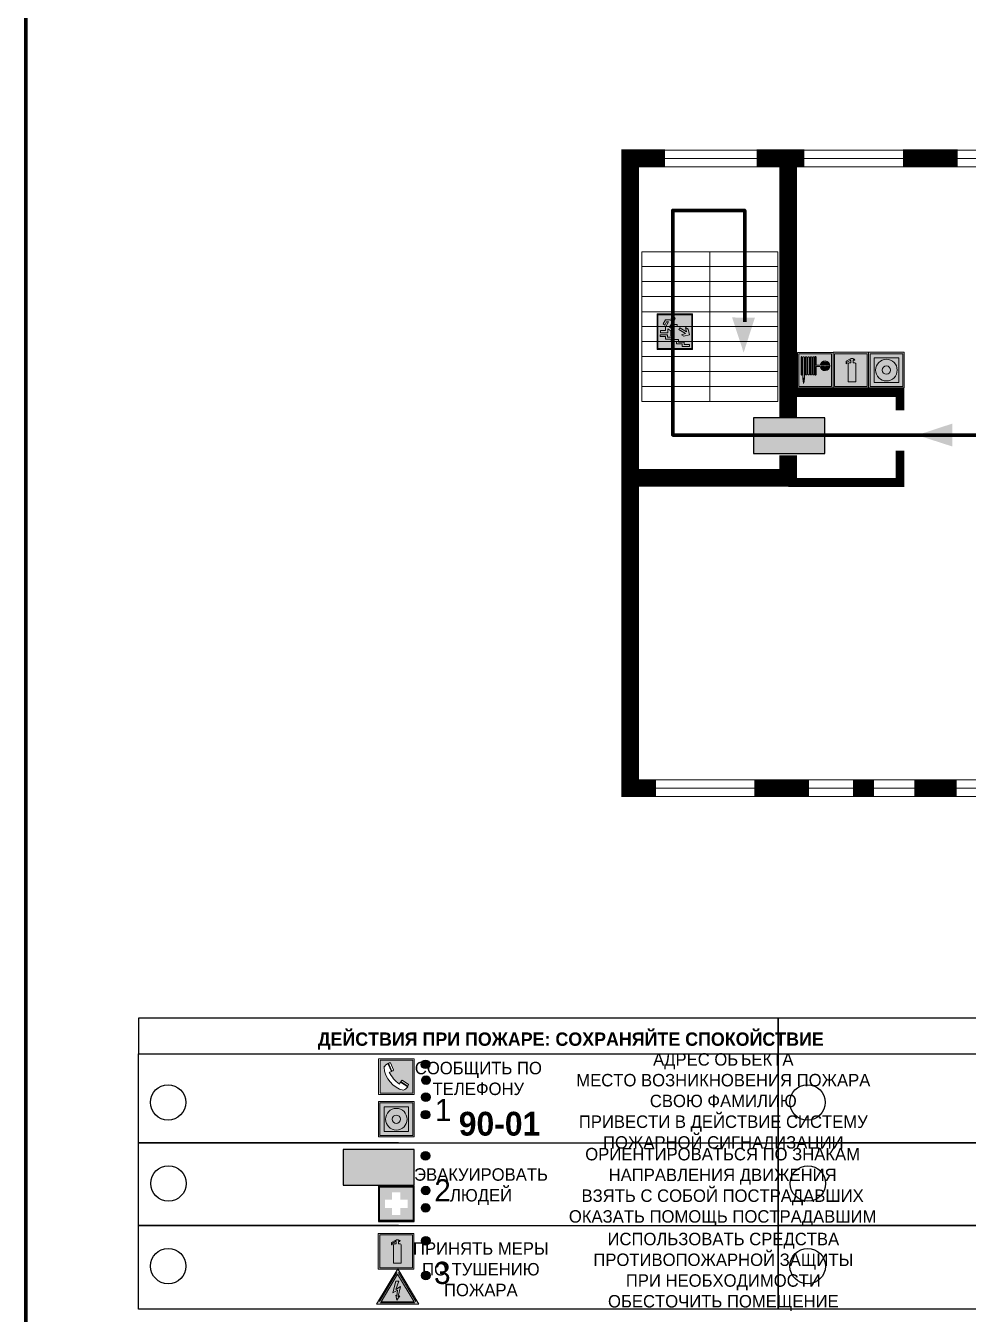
# Model space of a CAD drawing. Header units: millimetres. Extents: x 13114 to 67229, y 22859 to 38520.
# Drawn here: x 18857.9 to 19069.8, y 25092.8 to 25382.5 of the extents above; entities that cross this region are included whole.
import ezdxf

# ---------------------------------------------------------------- set-up
doc = ezdxf.new("R2010")
doc.units = ezdxf.units.MM
doc.layers.add('План_Штампы', color=7, linetype='Continuous')
doc.styles.add('обычный', font='arial.ttf')

# ---------------------------------------------------------------- blocks, each defined once
blk = doc.blocks.new('A$C3E6D3DDE')
at = {"lineweight": 5}
h = blk.add_hatch(color=40, dxfattribs=at)
h.paths.add_polyline_path([(24.1, 1.45), (16.46, -11.35), (31.74, -11.35)])
h.paths.add_polyline_path([(24.09, -0.46), (30.03, -10.41), (18.14, -10.41)], flags=16)
h.paths.add_polyline_path([(24.54, -3.08), (23.41, -6.02), (25.13, -5.01), (24.33, -8.5), (24.82, -8.27), (23.79, -9.86), (23.4, -8.04), (23.8, -8.43), (24.04, -6.29), (22.39, -7.25), (23.44, -3.08)], flags=0)
h = blk.add_hatch(color=256, dxfattribs=at)
h.paths.add_polyline_path([(24.37, 0.03, 0.567511), (23.82, 0.03), (17.59, -10.4, 0.582454), (17.86, -10.88), (30.32, -10.88, 0.582149), (30.6, -10.4)])
h.paths.add_polyline_path([(24.09, -0.46), (18.14, -10.41), (30.03, -10.41)], flags=16)
h.paths.add_polyline_path([(24.54, -3.08), (23.41, -6.02), (25.13, -5.01), (24.33, -8.5), (24.82, -8.27), (23.79, -9.86), (23.4, -8.04), (23.8, -8.43), (24.04, -6.29), (22.39, -7.25), (23.44, -3.08)], flags=0)
h = blk.add_hatch(color=40, dxfattribs=at)
h.paths.add_polyline_path([(24.09, -0.46), (18.14, -10.41), (30.03, -10.41)])
h.paths.add_polyline_path([(24.82, -8.27), (23.79, -9.86), (23.4, -8.04), (23.8, -8.43), (24.04, -6.29), (22.39, -7.25), (23.44, -3.08), (24.54, -3.08), (23.41, -6.02), (25.13, -5.01), (24.33, -8.5)], flags=16)
at = {"color": 40, "lineweight": 5}
for p, q in [((16.46, -11.35), (24.1, 1.45)), ((24.1, 1.45), (31.74, -11.35))]:
    blk.add_line(p, q, dxfattribs=at)
at = {"lineweight": 5}
for p, q in [((17.59, -10.4), (23.82, 0.03)), ((24.37, 0.03), (30.6, -10.4)), ((18.14, -10.41), (24.09, -0.46)), ((23.44, -3.08), (22.39, -7.25)), ((23.41, -6.02), (24.54, -3.08)), ((24.54, -3.08), (23.44, -3.08)), ((24.09, -0.46), (30.03, -10.41)), ((22.39, -7.25), (24.04, -6.29)), ((23.8, -8.43), (23.4, -8.04)), ((23.4, -8.04), (23.79, -9.86)), ((25.13, -5.01), (23.41, -6.02)), ((23.79, -9.86), (24.82, -8.27)), ((24.04, -6.29), (23.8, -8.43)), ((24.33, -8.5), (25.13, -5.01)), ((24.82, -8.27), (24.33, -8.5)), ((17.86, -10.88), (30.32, -10.88)), ((18.14, -10.41), (30.03, -10.41))]:
    blk.add_line(p, q, dxfattribs=at)
at = {"color": 50, "lineweight": 5}
blk.add_line((31.74, -11.35), (16.46, -11.35), dxfattribs=at)
blk = doc.blocks.new('A$C456E1F9C')
at = {"lineweight": 5}
h = blk.add_hatch(color=242, dxfattribs=at)
h.paths.add_polyline_path([(0.51, -1.47), (0.51, -13.26), (12.29, -13.26), (12.29, -1.47)])
h.paths.add_polyline_path([(5.42, -4.95, -0.254479), (4.78, -5.4), (3.52, -2.53, -0.209735), (4.23, -2.4)], flags=16)
h.paths.add_polyline_path([(8.53, -8.6), (10.87, -10.17), (10.54, -10.76), (8.03, -9.13, -0.192251)], flags=16)
h.paths.add_polyline_path([(4.61, -5.49, 0.005518), (3.87, -5.72, 0.128647), (7.49, -10.01, 0.00809), (7.83, -9.33), (10.47, -10.97, -0.16736), (8.99, -12.25, -0.327862), (1.95, -3.95, -0.166952), (3.36, -2.62)], flags=16)
at = {"color": 242, "lineweight": 5}
for p, q in [((0, -13.77), (0, -0.97)), ((12.8, -0.97), (0, -0.97)), ((4.61, -5.49), (3.36, -2.62)), ((3.52, -2.53), (4.78, -5.4)), ((4.23, -2.4), (5.42, -4.95)), ((12.8, -13.77), (12.8, -0.97)), ((8.03, -9.13), (10.54, -10.76)), ((10.81, -10.12), (8.53, -8.6)), ((0, -13.77), (12.8, -13.77)), ((7.83, -9.33), (10.47, -10.97)), ((10.54, -10.76), (10.8, -10.3)), ((10.8, -10.3), (10.81, -10.12))]:
    blk.add_line(p, q, dxfattribs=at)
blk.add_lwpolyline([(0.51, -1.47), (12.29, -1.47), (12.29, -13.26), (0.51, -13.26)], close=True, dxfattribs=at)
for centre, radius, start, end in [((4.59, -5.34), 2.99, 114.2845, 152.1974), ((11.12, -3.31), 9.19, 183.9915, 256.6009), ((4.02, -3.27), 0.891, 76.3284, 123.7092), ((14.98, -39.1), 35.17, 107.1487, 108.4135), ((13.86, -0.94), 11.08, 205.5536, 234.8762), ((4.68, -4.59), 0.824, 276.9621, 334.0723), ((8.94, -9.5), 0.989, 114.4092, 157.9388), ((-13.31, 0.8), 23.44, 332.5487, 334.4027), ((7.87, -9.46), 3, 291.9291, 329.9329)]:
    blk.add_arc(centre, radius, start, end, dxfattribs=at)
blk = doc.blocks.new('A$C54414219')
at = {"true_color": 0xffffff}
h = blk.add_hatch(color=7, dxfattribs=at)
h.paths.add_polyline_path([(2.39, -9.45), (2.39, -18.3), (11.23, -18.3), (11.23, -9.45)], flags=0)
h.paths.add_polyline_path([(10.71, -13.87, -1), (2.92, -13.87, -1)], flags=0)
h.paths.add_polyline_path([(8.3, -13.87, -1), (5.33, -13.87, -1)], flags=0)
h.paths.add_polyline_path([(0.41, -7.47), (0.41, -20.27), (13.21, -20.27), (13.21, -7.47)])
h.paths.add_polyline_path([(0.92, -19.77), (12.71, -19.77), (12.71, -7.98), (0.92, -7.98)], flags=16)
h.paths.add_polyline_path([(11.23, -9.45), (11.23, -18.3), (2.39, -18.3), (2.39, -9.45)], flags=0)
at = {"lineweight": 5}
h = blk.add_hatch(color=242, dxfattribs=at)
h.paths.add_polyline_path([(12.71, -7.98), (0.92, -7.98), (0.92, -19.77), (12.71, -19.77)])
h.paths.add_polyline_path([(11.23, -18.3), (2.39, -18.3), (2.39, -9.45), (11.23, -9.45)], flags=16)
h.paths.add_polyline_path([(10.71, -13.87, -1), (2.92, -13.87, -1)], flags=0)
h.paths.add_polyline_path([(8.3, -13.87, -1), (5.33, -13.87, -1)], flags=0)
at = {"true_color": 0xffffff}
h = blk.add_hatch(color=7, dxfattribs=at)
h.paths.add_polyline_path([(2.39, -9.45), (2.39, -18.3), (11.23, -18.3), (11.23, -9.45)])
h.paths.add_polyline_path([(10.71, -13.87, -1), (2.92, -13.87, -1)], flags=16)
h.paths.add_polyline_path([(8.3, -13.87, -1), (5.33, -13.87, -1)], flags=0)
at = {"lineweight": 5}
h = blk.add_hatch(color=242, dxfattribs=at)
h.paths.add_polyline_path([(2.92, -13.87, 1), (10.71, -13.87, 1)])
h.paths.add_polyline_path([(8.3, -13.87, -1), (5.33, -13.87, -1)], flags=16)
at = {"color": 242, "lineweight": 5}
for p, q in [((0.41, -20.27), (0.41, -7.47)), ((0.41, -7.47), (13.21, -7.47)), ((0.41, -7.47), (13.21, -7.47)), ((13.21, -20.27), (13.21, -7.47)), ((0.41, -20.27), (13.21, -20.27))]:
    blk.add_line(p, q, dxfattribs=at)
for points in [[(0.92, -7.98), (12.71, -7.98), (12.71, -19.77), (0.92, -19.77)], [(2.39, -9.45), (11.23, -9.45), (11.23, -18.3), (2.39, -18.3)]]:
    blk.add_lwpolyline(points, close=True, dxfattribs=at)
for radius in [3.89, 1.49]:
    blk.add_circle((6.81, -13.87), radius, dxfattribs=at)
blk = doc.blocks.new('A$C32E8229D')
at = {"true_color": 0xffffff}
blk.add_hatch(color=7, dxfattribs=at).paths.add_polyline_path([(0, 0), (0, -8), (16, -8), (16, 0)])
h = blk.add_hatch(color=126)
h.paths.add_polyline_path([(0.2, -0.2), (15.8, -0.2), (15.8, -7.8), (0.2, -7.8)])
h.paths.add_polyline_path([(13.49, -2.05), (12.08, -2.05), (11.37, -2.63, 0.162397), (11.29, -2.84), (11.29, -3.63), (10.35, -3.63), (10.35, -4.05), (11.68, -4.05), (11.68, -3.48), (12.26, -4.28), (11.29, -5.1), (11.29, -6.78), (11.85, -6.78), (11.85, -5.44), (12.8, -4.64), (12.8, -5.94), (14.46, -5.94), (14.46, -5.39), (13.45, -5.39), (13.45, -3.97), (12.46, -2.59), (13.15, -2.59), (13.69, -3.34), (14.18, -3)], flags=16)
h.paths.add_polyline_path([(10.74, -1.82, 1), (11.8, -1.82, 1)], flags=16)
h.paths.add_polyline_path([(9.39, -3.59), (5.99, -3.59), (6.56, -3.03), (5.91, -3.03), (5.1, -3.83), (5.91, -4.64), (6.56, -4.64), (5.99, -4.09), (9.39, -4.09)], flags=16)
h.paths.add_polyline_path([(4.29, -1.08), (1.72, -1.08), (1.72, -6.6), (4.29, -6.6)], flags=16)
at = {"color": 126}
blk.add_lwpolyline([(16, -8), (0, -8), (0, 0), (16, 0)], close=True, dxfattribs=at)
blk = doc.blocks.new('A$C18900ED3')
h = blk.add_hatch(color=126)
h.paths.add_polyline_path([(-0.18, -0.18), (-7.02, -0.18), (-7.02, -7.02), (-0.18, -7.02)])
h.paths.add_polyline_path([(-5.89, -4.46), (-5.89, -2.77), (-4.46, -2.77), (-4.46, -1.31), (-2.77, -1.31), (-2.77, -2.77), (-1.33, -2.77), (-1.33, -4.46), (-2.77, -4.46), (-2.77, -5.89), (-4.46, -5.89), (-4.46, -4.46)], flags=16)
at = {"color": 126}
for p, q in [((-7.2, 0), (-7.2, -7.2)), ((0, 0), (-7.2, 0)), ((0, -7.2), (0, 0)), ((-7.02, -7.02), (-7.02, -0.18)), ((-7.02, -0.18), (-0.18, -0.18)), ((-0.18, -0.18), (-0.18, -7.02)), ((-7.2, -7.2), (0, -7.2)), ((-0.18, -7.02), (-7.02, -7.02))]:
    blk.add_line(p, q, dxfattribs=at)
blk = doc.blocks.new('A$C3AD82952')
at = {"true_color": 0xf5f5ff}
h = blk.add_hatch(color=7, dxfattribs=at)
h.dxf.hatch_style = 1
h.paths.add_polyline_path([(8.21, 8.73, 0.414214), (7.89, 9.05), (7.22, 9.05), (7.22, 9.92), (7.59, 9.92, 1), (7.57, 10.36), (7.22, 10.36), (7.22, 10.6), (6.43, 10.6), (6.43, 10.36), (6.01, 10.36), (4.74, 9.59), (4.74, 8.69), (4.98, 8.73), (4.98, 9.26), (6.12, 9.91), (6.43, 9.91), (6.43, 9.05), (5.76, 9.05, 0.414214), (5.44, 8.73), (5.44, 2.2), (8.21, 2.2)], flags=0)
h.paths.add_polyline_path([(12.8, 12.8), (0, 12.8), (0, 0), (12.8, 0)])
h.paths.add_polyline_path([(0.51, 12.29), (12.29, 12.29), (12.29, 0.51), (0.51, 0.51)], flags=16)
h.paths.add_polyline_path([(4.74, 9.59), (6.01, 10.36), (6.43, 10.36), (6.43, 10.6), (7.22, 10.6), (7.22, 10.36), (7.59, 10.36, -0.94586), (7.59, 9.92), (7.22, 9.92), (7.22, 9.05), (7.89, 9.05, -0.414214), (8.21, 8.73), (8.21, 2.2), (5.44, 2.2), (5.44, 8.73, -0.414214), (5.76, 9.05), (6.43, 9.05), (6.43, 9.91), (6.12, 9.91), (4.98, 9.26), (4.98, 8.73), (4.74, 8.69)], flags=0)
h = blk.add_hatch(color=242)
h.dxf.hatch_style = 1
h.paths.add_polyline_path([(12.29, 12.29), (0.51, 12.29), (0.51, 0.51), (12.29, 0.51)])
h.paths.add_polyline_path([(4.74, 8.69), (4.74, 9.59), (6.01, 10.36), (6.43, 10.36), (6.43, 10.6), (7.22, 10.6), (7.22, 10.36), (7.59, 10.36, -0.94586), (7.59, 9.92), (7.22, 9.92), (7.22, 9.05), (7.89, 9.05, -0.414214), (8.21, 8.73), (8.21, 2.2), (5.44, 2.2), (5.44, 8.73, -0.414214), (5.76, 9.05), (6.43, 9.05), (6.43, 9.91), (6.12, 9.91), (4.98, 9.26), (4.98, 8.73)], flags=16)
h = blk.add_hatch(color=7, dxfattribs=at)
h.dxf.hatch_style = 1
h.paths.add_polyline_path([(8.21, 8.73, 0.414214), (7.89, 9.05), (7.22, 9.05), (7.22, 9.92), (7.59, 9.92, 1), (7.57, 10.36), (7.22, 10.36), (7.22, 10.6), (6.43, 10.6), (6.43, 10.36), (6.01, 10.36), (4.74, 9.59), (4.74, 8.69), (4.98, 8.73), (4.98, 9.26), (6.12, 9.91), (6.43, 9.91), (6.43, 9.05), (5.76, 9.05, 0.414214), (5.44, 8.73), (5.44, 2.2), (8.21, 2.2)])
at = {"color": 242, "lineweight": 5}
for p, q in [((0, 0), (0, 12.8)), ((0, 12.8), (12.8, 12.8)), ((6.01, 10.36), (4.74, 9.59)), ((4.74, 9.59), (4.74, 8.69)), ((4.98, 9.26), (6.12, 9.91)), ((6.01, 10.36), (6.43, 10.36)), ((6.12, 9.91), (6.43, 9.91)), ((7.22, 10.6), (6.43, 10.6)), ((6.43, 10.6), (6.43, 10.36)), ((6.43, 9.91), (6.43, 9.05)), ((7.22, 10.36), (7.22, 10.6)), ((7.59, 10.36), (7.22, 10.36)), ((7.22, 9.05), (7.22, 9.92)), ((7.59, 9.92), (7.22, 9.92)), ((12.8, 0), (12.8, 12.8)), ((4.74, 8.69), (4.98, 8.73)), ((4.98, 8.73), (4.98, 9.26)), ((5.44, 2.2), (5.44, 8.73)), ((5.76, 9.05), (6.43, 9.05)), ((7.89, 9.05), (7.22, 9.05)), ((8.21, 2.2), (8.21, 8.73)), ((0, 0), (12.8, 0)), ((5.44, 2.2), (8.21, 2.2))]:
    blk.add_line(p, q, dxfattribs=at)
blk.add_lwpolyline([(0.51, 12.29), (12.29, 12.29), (12.29, 0.51), (0.51, 0.51)], close=True, dxfattribs=at)
for centre, radius, start, end in [((7.58, 10.14), 0.223, 273.1875, 86.8125), ((5.76, 8.73), 0.32, 90, 180), ((7.89, 8.73), 0.32, 0, 90)]:
    blk.add_arc(centre, radius, start, end, dxfattribs=at)
blk = doc.blocks.new('вниз')
at = {"lineweight": 0, "true_color": 0xffffff}
h = blk.add_hatch(color=7, dxfattribs=at)
h.dxf.hatch_style = 1
h.paths.add_polyline_path([(40994.51, -4472.22), (40986.51, -4472.22), (40986.51, -4480.22), (40994.51, -4480.22)])
h.paths.add_polyline_path([(40994.31, -4472.42), (40994.31, -4480.01), (40986.71, -4480.01), (40986.71, -4472.42)], flags=16)
h.paths.add_polyline_path([(40988.43, -4473.53), (40989.43, -4473.53), (40990.19, -4473.96), (40990.19, -4474.6), (40991, -4474.6), (40991, -4475.06), (40989.73, -4475.06), (40989.73, -4474.46), (40989.3, -4475.18), (40990.17, -4475.7), (40990.17, -4477.11), (40989.63, -4477.11), (40989.63, -4476.01), (40988.94, -4475.59), (40988.94, -4476.46), (40988.94, -4476.46), (40987.47, -4476.46), (40987.26, -4476.46), (40987.26, -4475.92), (40988.4, -4475.92), (40988.4, -4475.2), (40989.1, -4473.99), (40988.66, -4473.99), (40988.24, -4474.7), (40987.86, -4474.47), (40988.41, -4473.56)], flags=0)
h.paths.add_polyline_path([(40990.55, -4473.29, -1), (40989.69, -4473.29, -1)], flags=0)
h.paths.add_polyline_path([(40988.85, -4476.89), (40988.85, -4477.43), (40990.1, -4477.43), (40990.1, -4477.99), (40991.34, -4477.99), (40991.34, -4478.54), (40992.59, -4478.54), (40992.59, -4479.09), (40993.83, -4479.09), (40993.83, -4479.52), (40992.17, -4479.52), (40992.17, -4478.97), (40990.91, -4478.97), (40990.91, -4478.41), (40989.68, -4478.41), (40989.68, -4477.86), (40988.43, -4477.86), (40988.43, -4477.31), (40987.6, -4477.31), (40987.18, -4477.31), (40987.18, -4476.89)], flags=0)
h.paths.add_polyline_path([(40991.61, -4475.33), (40993.12, -4476.2), (40992.9, -4475.27), (40993.48, -4475.6), (40993.83, -4476.88), (40992.56, -4477.22), (40991.97, -4476.88), (40992.9, -4476.61), (40991.38, -4475.74), (40991.58, -4475.39)], flags=0)
h.paths.add_polyline_path([(40990.19, -4473.96), (40989.43, -4473.53), (40988.43, -4473.53), (40988.41, -4473.56), (40987.86, -4474.47), (40988.24, -4474.7), (40988.66, -4473.99), (40989.1, -4473.99), (40988.4, -4475.2), (40988.4, -4475.92), (40987.26, -4475.92), (40987.26, -4476.46), (40987.47, -4476.46), (40988.94, -4476.46), (40988.94, -4476.27), (40988.94, -4475.59), (40989.63, -4476.01), (40989.63, -4477.11), (40990.17, -4477.11), (40990.17, -4475.7), (40989.3, -4475.18), (40989.73, -4474.46), (40989.73, -4475.06), (40991, -4475.06), (40991, -4474.6), (40990.19, -4474.6)], flags=0)
h.paths.add_polyline_path([(40990.55, -4473.29, 1), (40989.69, -4473.29, 1)], flags=0)
h.paths.add_polyline_path([(40991.61, -4475.33), (40991.58, -4475.39), (40991.38, -4475.74), (40992.9, -4476.61), (40991.97, -4476.88), (40992.56, -4477.22), (40993.83, -4476.88), (40993.48, -4475.6), (40992.9, -4475.27), (40993.12, -4476.2)], flags=0)
h.paths.add_polyline_path([(40990.1, -4477.43), (40988.85, -4477.43), (40988.85, -4476.89), (40987.18, -4476.89), (40987.18, -4477.31), (40987.6, -4477.31), (40988.43, -4477.31), (40988.43, -4477.86), (40989.68, -4477.86), (40989.68, -4478.41), (40990.91, -4478.41), (40990.91, -4478.97), (40992.17, -4478.97), (40992.17, -4479.52), (40993.83, -4479.52), (40993.83, -4479.09), (40992.59, -4479.09), (40992.59, -4478.54), (40991.34, -4478.54), (40991.34, -4477.99), (40990.1, -4477.99)], flags=0)
at = {"lineweight": 0}
h = blk.add_hatch(color=126, dxfattribs=at)
h.dxf.hatch_style = 1
h.paths.add_polyline_path([(40994.31, -4472.42), (40986.71, -4472.42), (40986.71, -4480.01), (40994.31, -4480.01)])
h.paths.add_polyline_path([(40988.43, -4473.53), (40989.43, -4473.53), (40990.19, -4473.96), (40990.19, -4474.6), (40991, -4474.6), (40991, -4475.06), (40989.73, -4475.06), (40989.73, -4474.46), (40989.3, -4475.18), (40990.17, -4475.7), (40990.17, -4477.11), (40989.63, -4477.11), (40989.63, -4476.01), (40988.94, -4475.59), (40988.94, -4476.46), (40988.94, -4476.46), (40987.47, -4476.46), (40987.26, -4476.46), (40987.26, -4475.92), (40988.4, -4475.92), (40988.4, -4475.2), (40989.1, -4473.99), (40988.66, -4473.99), (40988.24, -4474.7), (40987.86, -4474.47), (40988.41, -4473.56)], flags=16)
h.paths.add_polyline_path([(40990.55, -4473.29, -1), (40989.69, -4473.29, -1)], flags=16)
h.paths.add_polyline_path([(40988.85, -4476.89), (40988.85, -4477.43), (40990.1, -4477.43), (40990.1, -4477.99), (40991.34, -4477.99), (40991.34, -4478.54), (40992.59, -4478.54), (40992.59, -4479.09), (40993.83, -4479.09), (40993.83, -4479.52), (40992.17, -4479.52), (40992.17, -4478.97), (40990.91, -4478.97), (40990.91, -4478.41), (40989.68, -4478.41), (40989.68, -4477.86), (40988.43, -4477.86), (40988.43, -4477.31), (40987.6, -4477.31), (40987.18, -4477.31), (40987.18, -4476.89)], flags=16)
h.paths.add_polyline_path([(40991.61, -4475.33), (40993.12, -4476.2), (40992.9, -4475.27), (40993.48, -4475.6), (40993.83, -4476.88), (40992.56, -4477.22), (40991.97, -4476.88), (40992.9, -4476.61), (40991.38, -4475.74), (40991.58, -4475.39)], flags=16)
at = {"lineweight": 0, "true_color": 0xffffff}
h = blk.add_hatch(color=7, dxfattribs=at)
h.dxf.hatch_style = 1
h.paths.add_polyline_path([(40989.73, -4474.46), (40989.73, -4475.06), (40991, -4475.06), (40991, -4474.6), (40990.19, -4474.6), (40990.19, -4473.96), (40989.43, -4473.53), (40988.43, -4473.53), (40988.41, -4473.56), (40987.86, -4474.47), (40988.24, -4474.7), (40988.66, -4473.99), (40989.1, -4473.99), (40988.4, -4475.2), (40988.4, -4475.92), (40987.26, -4475.92), (40987.26, -4476.46), (40987.47, -4476.46), (40988.94, -4476.46), (40988.94, -4475.59), (40989.63, -4476.01), (40989.63, -4477.11), (40990.17, -4477.11), (40990.17, -4475.7), (40989.3, -4475.18)])
h.paths.add_polyline_path([(40989.69, -4473.29, 1), (40990.55, -4473.29, 1)])
h.paths.add_polyline_path([(40991.61, -4475.33), (40991.58, -4475.39), (40991.38, -4475.74), (40992.9, -4476.61), (40991.97, -4476.88), (40992.56, -4477.22), (40993.83, -4476.88), (40993.48, -4475.6), (40992.9, -4475.27), (40993.12, -4476.2)])
h.paths.add_polyline_path([(40990.1, -4477.43), (40988.85, -4477.43), (40988.85, -4476.89), (40987.18, -4476.89), (40987.18, -4477.31), (40987.6, -4477.31), (40988.43, -4477.31), (40988.43, -4477.86), (40989.68, -4477.86), (40989.68, -4478.41), (40990.91, -4478.41), (40990.91, -4478.97), (40992.17, -4478.97), (40992.17, -4479.52), (40993.83, -4479.52), (40993.83, -4479.09), (40992.59, -4479.09), (40992.59, -4478.54), (40991.34, -4478.54), (40991.34, -4477.99), (40990.1, -4477.99)])
at = {"color": 126, "lineweight": 0}
for points in [[(40986.51, -4472.22), (40994.51, -4472.22), (40994.51, -4480.22), (40986.51, -4480.22)], [(40986.71, -4472.42), (40994.31, -4472.42), (40994.31, -4480.01), (40986.71, -4480.01)]]:
    blk.add_lwpolyline(points, close=True, dxfattribs=at)
for points in [[(40987.47, -4476.46), (40987.26, -4476.46), (40987.26, -4475.92), (40988.4, -4475.92), (40988.4, -4475.2), (40989.1, -4473.99), (40988.66, -4473.99), (40988.24, -4474.7), (40987.86, -4474.47), (40988.41, -4473.56), (40988.43, -4473.53), (40989.43, -4473.53), (40990.19, -4473.96), (40990.19, -4474.6), (40991, -4474.6), (40991, -4475.06), (40989.73, -4475.06), (40989.73, -4474.46), (40989.3, -4475.18), (40990.17, -4475.7), (40990.17, -4477.11), (40989.63, -4477.11), (40989.63, -4476.01), (40988.94, -4475.59), (40988.94, -4476.46)], [(40991.58, -4475.39), (40991.38, -4475.74), (40992.9, -4476.61), (40991.97, -4476.88), (40992.56, -4477.22), (40993.83, -4476.88), (40993.48, -4475.6), (40992.9, -4475.27), (40993.12, -4476.2), (40991.61, -4475.33), (40991.58, -4475.39)], [(40987.6, -4477.31), (40987.18, -4477.31), (40987.18, -4476.89), (40988.85, -4476.89), (40988.85, -4477.43), (40990.1, -4477.43), (40990.1, -4477.99), (40991.34, -4477.99), (40991.34, -4478.54), (40992.59, -4478.54), (40992.59, -4479.09), (40993.83, -4479.09), (40993.83, -4479.52), (40992.17, -4479.52), (40992.17, -4478.97), (40990.91, -4478.97), (40990.91, -4478.41), (40989.68, -4478.41), (40989.68, -4477.86), (40988.43, -4477.86), (40988.43, -4477.31), (40987.6, -4477.31)], [(40987.47, -4476.46), (40988.94, -4476.46), (40988.94, -4476.27)]]:
    blk.add_lwpolyline(points, dxfattribs=at)
blk.add_circle((40990.12, -4473.29), 0.432, dxfattribs=at)
blk = doc.blocks.new('A$C37112FD5')
at = {"true_color": 0xf5f5ff}
h = blk.add_hatch(color=7, dxfattribs=at)
h.dxf.hatch_style = 1
h.paths.add_polyline_path([(12.8, -7.4), (0, -7.4), (0, -20.2), (12.8, -20.2)])
h.paths.add_polyline_path([(12.29, -7.91), (12.29, -19.69), (0.51, -19.69), (0.51, -7.91)], flags=16)
h.paths.add_polyline_path([(4.98, -9.04, -0.42597), (5.17, -9.22), (5.17, -12.25), (5.17, -15.29, -0.432244), (4.98, -15.47), (4.83, -15.47, -0.42597), (4.64, -15.29), (4.64, -12.25), (4.64, -9.22, -0.432244), (4.83, -9.04)], flags=0)
h.paths.add_polyline_path([(4.28, -9.22), (4.28, -12.25), (4.28, -15.29, -0.432244), (4.09, -15.47), (3.94, -15.47, -0.42597), (3.75, -15.29), (3.75, -12.25), (3.75, -9.22, -0.432244), (3.94, -9.04), (4.09, -9.04, -0.42597)], flags=0)
h.paths.add_polyline_path([(5.72, -9.04), (5.87, -9.04, -0.42597), (6.06, -9.22), (6.06, -12.25), (6.06, -15.29, -0.432244), (5.87, -15.47), (5.72, -15.47, -0.42597), (5.53, -15.29), (5.53, -12.25), (5.53, -9.22, -0.432244)], flags=0)
h.paths.add_polyline_path([(6.42, -8.9), (6.5, -8.9, -0.42597), (6.69, -9.08), (6.69, -12.03), (8.21, -12.03, -15.824349), (8.21, -12.47), (6.69, -12.47), (6.69, -15.42, -0.432244), (6.5, -15.6), (6.42, -15.6)], flags=0)
h.paths.add_polyline_path([(3.39, -9.22), (3.39, -12.25), (3.39, -15.29, -0.432244), (3.2, -15.47), (3.05, -15.47, -0.42597), (2.85, -15.29), (2.85, -12.25), (2.85, -9.22, -0.432244), (3.05, -9.04), (3.2, -9.04, -0.42597)], flags=0)
h.paths.add_polyline_path([(2.5, -9.22), (2.5, -16.71), (1.96, -16.71), (1.96, -9.22, -0.432244), (2.15, -9.04), (2.31, -9.04, -0.42597)], flags=0)
h.paths.add_polyline_path([(1.61, -8.9), (1.61, -15.6), (1.57, -15.6, -0.42597), (1.37, -15.42), (1.37, -12.03), (1.37, -9.09, -0.432244), (1.57, -8.9)], flags=0)
h.paths.add_polyline_path([(9.76, -10.81), (9.76, -12.03), (8.49, -12.03, -0.336371)], flags=0)
h.paths.add_polyline_path([(8.49, -12.47), (9.76, -12.47), (9.76, -13.7, -0.336371)], flags=0)
h.paths.add_polyline_path([(10.11, -10.81, -0.336371), (11.38, -12.03), (10.11, -12.03)], flags=0)
h.paths.add_polyline_path([(10.11, -12.47), (11.38, -12.47, -0.336371), (10.11, -13.7)], flags=0)
h.paths.add_polyline_path([(2.5, -16.84), (2.5, -17.05), (1.97, -17.05), (1.97, -16.84)], flags=0)
h.paths.add_polyline_path([(2.5, -17.24, -0.033778), (2.24, -18.6, -0.033778), (1.97, -17.24)], flags=0)
h = blk.add_hatch(color=242)
h.dxf.hatch_style = 1
h.paths.add_polyline_path([(12.29, -7.91), (0.51, -7.91), (0.51, -19.69), (12.29, -19.69)])
h.paths.add_polyline_path([(6.42, -15.6), (6.42, -8.9), (6.5, -8.9, -0.42597), (6.69, -9.08), (6.69, -12.03), (8.21, -12.03, -15.824349), (8.21, -12.47), (6.69, -12.47), (6.69, -15.42, -0.432244), (6.5, -15.6)], flags=16)
h.paths.add_polyline_path([(5.87, -15.47), (5.72, -15.47, -0.42597), (5.53, -15.29), (5.53, -12.25), (5.53, -9.22, -0.432244), (5.72, -9.04), (5.87, -9.04, -0.42597), (6.06, -9.22), (6.06, -12.25), (6.06, -15.29, -0.432244)], flags=16)
h.paths.add_polyline_path([(4.98, -15.47), (4.83, -15.47, -0.42597), (4.64, -15.29), (4.64, -12.25), (4.64, -9.22, -0.432244), (4.83, -9.04), (4.98, -9.04, -0.42597), (5.17, -9.22), (5.17, -12.25), (5.17, -15.29, -0.432244)], flags=16)
h.paths.add_polyline_path([(4.09, -15.47), (3.94, -15.47, -0.42597), (3.75, -15.29), (3.75, -12.25), (3.75, -9.22, -0.432244), (3.94, -9.04), (4.09, -9.04, -0.42597), (4.28, -9.22), (4.28, -12.25), (4.28, -15.29, -0.432244)], flags=16)
h.paths.add_polyline_path([(3.2, -15.47), (3.05, -15.47, -0.42597), (2.85, -15.29), (2.85, -12.25), (2.85, -9.22, -0.432244), (3.05, -9.04), (3.2, -9.04, -0.42597), (3.39, -9.22), (3.39, -12.25), (3.39, -15.29, -0.432244)], flags=16)
h.paths.add_polyline_path([(2.5, -17.05), (1.97, -17.05), (1.97, -16.84), (2.5, -16.84)], flags=16)
h.paths.add_polyline_path([(2.5, -17.24, -0.033778), (2.24, -18.6, -0.033778), (1.97, -17.24)], flags=16)
h.paths.add_polyline_path([(2.5, -16.71), (1.96, -16.71), (1.96, -9.22, -0.432244), (2.15, -9.04), (2.31, -9.04, -0.42597), (2.5, -9.22)], flags=16)
h.paths.add_polyline_path([(1.61, -15.6), (1.57, -15.6, -0.42597), (1.37, -15.42), (1.37, -12.03), (1.37, -9.09, -0.432244), (1.57, -8.9), (1.61, -8.9)], flags=16)
h.paths.add_polyline_path([(8.49, -12.47), (9.76, -12.47), (9.76, -13.7, -0.336371)], flags=0)
h.paths.add_polyline_path([(10.11, -13.7), (10.11, -12.47), (11.38, -12.47, -0.336371)], flags=0)
h.paths.add_polyline_path([(8.49, -12.03, -0.336371), (9.76, -10.81), (9.76, -12.03)], flags=0)
h.paths.add_polyline_path([(10.11, -12.03), (10.11, -10.81, -0.336371), (11.38, -12.03)], flags=0)
h = blk.add_hatch(color=7, dxfattribs=at)
h.dxf.hatch_style = 1
h.paths.add_polyline_path([(1.61, -8.9), (1.57, -8.9, 0.432244), (1.37, -9.09), (1.37, -12.03), (1.37, -15.42, 0.42597), (1.57, -15.6), (1.61, -15.6)])
h.paths.add_polyline_path([(2.5, -9.22, 0.42597), (2.31, -9.04), (2.15, -9.04, 0.432244), (1.96, -9.22), (1.96, -16.71), (2.5, -16.71)])
h.paths.add_polyline_path([(2.5, -16.84), (1.97, -16.84), (1.97, -17.05), (2.5, -17.05)])
h.paths.add_polyline_path([(2.5, -17.24), (1.97, -17.24, 0.033778), (2.24, -18.6, 0.033778)])
h.paths.add_polyline_path([(3.39, -12.25), (3.39, -9.22, 0.42597), (3.2, -9.04), (3.05, -9.04, 0.432244), (2.85, -9.22), (2.85, -12.25), (2.85, -15.29, 0.42597), (3.05, -15.47), (3.2, -15.47, 0.432244), (3.39, -15.29)])
h.paths.add_polyline_path([(4.28, -12.25), (4.28, -9.22, 0.42597), (4.09, -9.04), (3.94, -9.04, 0.432244), (3.75, -9.22), (3.75, -12.25), (3.75, -15.29, 0.42597), (3.94, -15.47), (4.09, -15.47, 0.432244), (4.28, -15.29)])
h.paths.add_polyline_path([(5.17, -12.25), (5.17, -9.22, 0.42597), (4.98, -9.04), (4.83, -9.04, 0.432244), (4.64, -9.22), (4.64, -12.25), (4.64, -15.29, 0.42597), (4.83, -15.47), (4.98, -15.47, 0.432244), (5.17, -15.29)])
h.paths.add_polyline_path([(6.06, -12.25), (6.06, -9.22, 0.42597), (5.87, -9.04), (5.72, -9.04, 0.432244), (5.53, -9.22), (5.53, -12.25), (5.53, -15.29, 0.42597), (5.72, -15.47), (5.87, -15.47, 0.432244), (6.06, -15.29)])
h.paths.add_polyline_path([(6.69, -12.47), (8.21, -12.47, 15.824349), (8.21, -12.03), (6.69, -12.03), (6.69, -9.08, 0.42597), (6.5, -8.9), (6.42, -8.9), (6.42, -15.6), (6.5, -15.6, 0.432244), (6.69, -15.42)])
h.paths.add_polyline_path([(8.49, -12.47), (9.76, -12.47), (9.76, -13.7, -0.336371)], flags=16)
h.paths.add_polyline_path([(8.49, -12.03, -0.336371), (9.76, -10.81), (9.76, -12.03)], flags=16)
h.paths.add_polyline_path([(10.11, -12.47), (11.38, -12.47, -0.336371), (10.11, -13.7)], flags=16)
h.paths.add_polyline_path([(10.11, -12.03), (10.11, -10.81, -0.336371), (11.38, -12.03)], flags=16)
h = blk.add_hatch(color=242)
h.dxf.hatch_style = 1
h.paths.add_polyline_path([(9.76, -10.81, 0.336371), (8.49, -12.03), (9.76, -12.03)])
h.paths.add_polyline_path([(10.11, -10.81), (10.11, -12.03), (11.38, -12.03, 0.336371)])
h.paths.add_polyline_path([(11.38, -12.47), (10.11, -12.47), (10.11, -13.7, 0.336371)])
h.paths.add_polyline_path([(9.76, -12.47), (8.49, -12.47, 0.336371), (9.76, -13.7)])
at = {"color": 242, "lineweight": 5}
for p, q in [((0, -20.2), (0, -7.4)), ((0, -7.4), (12.8, -7.4)), ((1.37, -12.03), (1.37, -9.08)), ((1.57, -8.9), (1.61, -8.9)), ((1.61, -8.9), (1.61, -15.6)), ((1.96, -16.71), (1.96, -9.22)), ((2.15, -9.04), (2.31, -9.04)), ((2.5, -16.71), (2.5, -9.22)), ((2.85, -12.25), (2.85, -9.22)), ((3.05, -9.04), (3.2, -9.04)), ((3.39, -12.25), (3.39, -9.22)), ((3.75, -12.25), (3.75, -9.22)), ((3.94, -9.04), (4.09, -9.04)), ((4.28, -12.25), (4.28, -9.22)), ((4.64, -12.25), (4.64, -9.22)), ((4.83, -9.04), (4.98, -9.04)), ((5.17, -12.25), (5.17, -9.22)), ((5.53, -12.25), (5.53, -9.22)), ((5.72, -9.04), (5.87, -9.04)), ((6.06, -12.25), (6.06, -9.22)), ((6.42, -8.9), (6.42, -15.6)), ((6.5, -8.9), (6.42, -8.9)), ((6.69, -12.03), (6.69, -9.08)), ((12.8, -20.2), (12.8, -7.4)), ((1.37, -12.03), (1.37, -15.42)), ((2.85, -12.25), (2.85, -15.29)), ((3.39, -12.25), (3.39, -15.29)), ((3.75, -12.25), (3.75, -15.29)), ((4.28, -12.25), (4.28, -15.29)), ((4.64, -12.25), (4.64, -15.29)), ((5.17, -12.25), (5.17, -15.29)), ((5.53, -12.25), (5.53, -15.29)), ((6.06, -12.25), (6.06, -15.29)), ((8.21, -12.03), (6.69, -12.03)), ((8.21, -12.47), (6.69, -12.47)), ((6.69, -12.47), (6.69, -15.42)), ((9.76, -12.03), (8.49, -12.03)), ((9.76, -12.47), (8.49, -12.47)), ((9.76, -10.81), (9.76, -12.03)), ((9.76, -12.47), (9.76, -13.7)), ((10.11, -10.81), (10.11, -12.03)), ((11.38, -12.03), (10.11, -12.03)), ((11.38, -12.47), (10.11, -12.47)), ((10.11, -12.47), (10.11, -13.7)), ((1.57, -15.6), (1.61, -15.6)), ((1.96, -16.71), (2.5, -16.71)), ((1.97, -16.84), (2.5, -16.84)), ((1.97, -17.05), (1.97, -16.84)), ((2.5, -17.05), (1.97, -17.05)), ((1.97, -17.24), (2.5, -17.24)), ((2.5, -16.84), (2.5, -17.05)), ((3.05, -15.47), (3.2, -15.47)), ((3.94, -15.47), (4.09, -15.47)), ((4.83, -15.47), (4.98, -15.47)), ((5.72, -15.47), (5.87, -15.47)), ((6.42, -15.6), (6.5, -15.6)), ((0, -20.2), (12.8, -20.2))]:
    blk.add_line(p, q, dxfattribs=at)
blk.add_lwpolyline([(0.51, -7.91), (12.29, -7.91), (12.29, -19.69), (0.51, -19.69)], close=True, dxfattribs=at)
for centre, radius, start, end in [((1.56, -9.09), 0.182, 87.1027, 180.6071), ((2.15, -9.22), 0.182, 87.1027, 180.6071), ((2.32, -9.22), 0.182, 359.3929, 92.8973), ((3.04, -9.22), 0.182, 87.1027, 180.6071), ((3.21, -9.22), 0.182, 359.3929, 92.8973), ((3.93, -9.22), 0.182, 87.1027, 180.6071), ((4.1, -9.22), 0.182, 359.3929, 92.8973), ((4.82, -9.22), 0.182, 87.1027, 180.6071), ((4.99, -9.22), 0.182, 359.3929, 92.8973), ((5.71, -9.22), 0.182, 87.1027, 180.6071), ((5.88, -9.22), 0.182, 359.3929, 92.8973), ((6.51, -9.09), 0.182, 359.3929, 92.8973), ((9.93, -12.25), 1.74, 187.2319, 172.7681), ((9.93, -12.25), 1.46, 96.9927, 171.3585), ((9.93, -12.25), 1.46, 188.6415, 263.0073), ((9.93, -12.25), 1.46, 8.6415, 83.0073), ((9.93, -12.25), 1.46, 276.9927, 351.3585), ((1.56, -15.42), 0.182, 179.3929, 272.8973), ((12.17, -15.98), 10.27, 187.041, 194.7793), ((-7.7, -15.98), 10.27, 345.2207, 352.959), ((3.04, -15.29), 0.182, 179.3929, 272.8973), ((3.21, -15.29), 0.182, 267.1027, 0.6071), ((3.93, -15.29), 0.182, 179.3929, 272.8973), ((4.1, -15.29), 0.182, 267.1027, 0.6071), ((4.82, -15.29), 0.182, 179.3929, 272.8973), ((4.99, -15.29), 0.182, 267.1027, 0.6071), ((5.71, -15.29), 0.182, 179.3929, 272.8973), ((5.88, -15.29), 0.182, 267.1027, 0.6071), ((6.51, -15.42), 0.182, 267.1027, 0.6071)]:
    blk.add_arc(centre, radius, start, end, dxfattribs=at)
blk = doc.blocks.new('A$C7B4425F7')
at = {"true_color": 0xffffff}
blk.add_hatch(color=7, dxfattribs=at).paths.add_polyline_path([(0, 0), (-16, 0), (-16, -8), (0, -8)])
h = blk.add_hatch(color=126)
h.paths.add_polyline_path([(-0.2, -0.2), (-15.8, -0.2), (-15.8, -7.8), (-0.2, -7.8)])
h.paths.add_polyline_path([(-11.76, -2.03), (-11.76, -3.66), (-11.17, -3.66, -0.568275), (-11.17, -6.18), (-12.58, -6.18), (-12.58, -2.03)], flags=16)
h.paths.add_polyline_path([(-13.33, -4.12, -0.495768), (-13.59, -6.18), (-15.03, -6.18), (-15.03, -2.03), (-13.59, -2.03, -0.487973)], flags=16)
h.paths.add_polyline_path([(-10.25, -2.03), (-9.48, -2.03), (-9.48, -6.18), (-10.25, -6.18)], flags=16)
h.paths.add_polyline_path([(-13.84, -3.69), (-14.24, -3.69), (-14.24, -3.03), (-13.9, -3.03, -0.692621)], flags=0)
h.paths.add_polyline_path([(-9.15, -2.03), (-8.4, -2.03), (-8.04, -3.07), (-7.68, -2.03), (-6.93, -2.03), (-7.64, -4.1), (-6.93, -6.18), (-7.68, -6.18), (-8.04, -5.14), (-8.4, -6.18), (-9.15, -6.18), (-8.44, -4.1)], flags=16)
h.paths.add_polyline_path([(-11.76, -4.46), (-11.42, -4.46, -0.692621), (-11.36, -5.12), (-11.76, -5.12)], flags=0)
h.paths.add_polyline_path([(-13.9, -5.2), (-14.24, -5.2), (-14.24, -4.55), (-13.84, -4.55, -0.708038)], flags=0)
edge = h.paths.add_edge_path(flags=16)
edge.add_ellipse((-5.51, -4.08), major_axis=(0, 2.05), ratio=0.586184, start_angle=0, end_angle=360)
edge = h.paths.add_edge_path(flags=0)
edge.add_ellipse((-5.51, -4.08), major_axis=(0, 1.14), ratio=0.454828, start_angle=0, end_angle=360)
h.paths.add_polyline_path([(-4.13, -4.96, 0.377264), (-3.48, -4.52, 0.0555), (-3.16, -2.03), (-1.66, -2.03), (-1.66, -4.96), (-0.96, -4.96), (-0.96, -7.01), (-1.75, -7.01), (-1.75, -6.18), (-3.3, -6.18), (-3.3, -7.02), (-4.13, -7.02)], flags=16)
h.paths.add_polyline_path([(-2.73, -2.91), (-2.28, -2.91), (-2.28, -4.96), (-3.05, -4.96, 0.079136)], flags=0)
at = {"color": 126}
blk.add_lwpolyline([(-16, -8), (0, -8), (0, 0), (-16, 0)], close=True, dxfattribs=at)

msp = doc.modelspace()

# ---------------------------------------------------------------- hatches: boundary and pattern name
at = {"lineweight": 0}
h = msp.add_hatch(color=256, dxfattribs=at)
h.dxf.hatch_style = 1
h.paths.add_polyline_path([(18948.78, 25148.99, 1), (18946.85, 25148.99, 1)])
h = msp.add_hatch(color=256, dxfattribs=at)
h.dxf.hatch_style = 1
h.paths.add_polyline_path([(18948.88, 25145.41, 1), (18946.95, 25145.41, 1)])
h = msp.add_hatch(color=256, dxfattribs=at)
h.dxf.hatch_style = 1
h.paths.add_polyline_path([(18948.84, 25141.6, 1), (18946.91, 25141.6, 1)])
h = msp.add_hatch(color=256, dxfattribs=at)
h.dxf.hatch_style = 1
h.paths.add_polyline_path([(18948.76, 25137.67, 1), (18946.83, 25137.67, 1)])
h = msp.add_hatch(color=256, dxfattribs=at)
h.dxf.hatch_style = 1
h.paths.add_polyline_path([(18948.77, 25128.4, 1), (18946.84, 25128.4, 1)])
h = msp.add_hatch(color=256, dxfattribs=at)
h.dxf.hatch_style = 1
h.paths.add_polyline_path([(18948.81, 25120.62, 1), (18946.88, 25120.62, 1)])
h = msp.add_hatch(color=256, dxfattribs=at)
h.dxf.hatch_style = 1
h.paths.add_polyline_path([(18948.81, 25116.72, 1), (18946.87, 25116.72, 1)])
h = msp.add_hatch(color=256, dxfattribs=at)
h.dxf.hatch_style = 1
h.paths.add_polyline_path([(18948.86, 25109.3, 1), (18946.93, 25109.3, 1)])
h = msp.add_hatch(color=256, dxfattribs=at)
h.dxf.hatch_style = 1
h.paths.add_polyline_path([(18948.87, 25101.53, 1), (18946.94, 25101.53, 1)])

# ---------------------------------------------------------------- linework, layer by layer
at = {"color": 6, "lineweight": 100}
msp.add_lwpolyline([(18857.94, 25065.27), (19457.94, 25065.27), (19457.94, 25460.27), (18857.94, 25460.27)], close=True, dxfattribs=at)
at = {"lineweight": 0}
for points, const_width in [([(18999.63, 25211.09), (18993.83, 25211.09), (18993.83, 25352.72), (19001.69, 25352.72)], 4), ([(19022.29, 25352.72), (19032.99, 25352.72)], 4), ([(19029.36, 25294.55), (19029.36, 25352.72)], 4), ([(19055.17, 25352.72), (19067.45, 25352.72)], 4), ([(19054.49, 25296.07), (19054.49, 25300.05), (19029.56, 25300.05)], 2), ([(18993.83, 25280.88), (19029.36, 25280.88), (19029.36, 25285.94)], 4), ([(19034.01, 25211.09), (19021.76, 25211.09)], 4), ([(19048.63, 25211.09), (19043.89, 25211.09)], 4), ([(19067.21, 25211.09), (19057.72, 25211.09)], 4)]:
    msp.add_lwpolyline(points, dxfattribs=dict(at, const_width=const_width))
for points in [[(19326.95, 25354.54), (18999.91, 25354.54)], [(19326.57, 25352.68), (18993.06, 25352.68)], [(19326.99, 25350.82), (18993.76, 25350.82)], [(19325.29, 25211.09), (18997.64, 25211.09)], [(19325.67, 25212.95), (18998.02, 25212.95)], [(19325.72, 25209.23), (18998.07, 25209.23)]]:
    msp.add_lwpolyline(points, dxfattribs=at)
at = {"color": 126, "lineweight": 100, "true_color": 0x008754}
msp.add_lwpolyline([(19077.79, 25290.48), (19003.4, 25290.48), (19003.4, 25341.01), (19019.59, 25341.01), (19019.59, 25315.95)], dxfattribs=at)
at = {"lineweight": 0}
for points in [[(19011.71, 25328.35), (19011.71, 25331.72), (18996.41, 25331.72), (18996.41, 25328.35)], [(19027.02, 25328.35), (19027.02, 25331.72), (19011.71, 25331.72), (19011.71, 25328.35)], [(19011.71, 25324.98), (19011.71, 25328.35), (18996.41, 25328.35), (18996.41, 25324.98)], [(19027.02, 25324.98), (19027.02, 25328.35), (19011.71, 25328.35), (19011.71, 25324.98)], [(19011.71, 25321.61), (19011.71, 25324.98), (18996.41, 25324.98), (18996.41, 25321.61)], [(19027.02, 25321.61), (19027.02, 25324.98), (19011.71, 25324.98), (19011.71, 25321.61)], [(19011.71, 25318.23), (19011.71, 25321.61), (18996.41, 25321.61), (18996.41, 25318.23)], [(19027.02, 25318.23), (19027.02, 25321.61), (19011.71, 25321.61), (19011.71, 25318.23)], [(19011.71, 25314.86), (19011.71, 25318.23), (18996.41, 25318.23), (18996.41, 25314.86)], [(19011.71, 25314.86), (19011.71, 25318.23), (18996.41, 25318.23), (18996.41, 25314.86)], [(19027.02, 25314.86), (19027.02, 25318.23), (19011.71, 25318.23), (19011.71, 25314.86)], [(19027.02, 25314.86), (19027.02, 25318.23), (19011.71, 25318.23), (19011.71, 25314.86)], [(19011.71, 25311.49), (19011.71, 25314.86), (18996.41, 25314.86), (18996.41, 25311.49)], [(19027.02, 25311.49), (19027.02, 25314.86), (19011.71, 25314.86), (19011.71, 25311.49)], [(19011.71, 25308.12), (19011.71, 25311.49), (18996.41, 25311.49), (18996.41, 25308.12)], [(19027.02, 25308.12), (19027.02, 25311.49), (19011.71, 25311.49), (19011.71, 25308.12)], [(19011.71, 25304.75), (19011.71, 25308.12), (18996.41, 25308.12), (18996.41, 25304.75)], [(19027.02, 25304.75), (19027.02, 25308.12), (19011.71, 25308.12), (19011.71, 25304.75)], [(19011.71, 25301.37), (19011.71, 25304.75), (18996.41, 25304.75), (18996.41, 25301.37)], [(19027.02, 25301.37), (19027.02, 25304.75), (19011.71, 25304.75), (19011.71, 25301.37)], [(19011.71, 25298), (19011.71, 25301.37), (18996.41, 25301.37), (18996.41, 25298)], [(19027.02, 25298), (19027.02, 25301.37), (19011.71, 25301.37), (19011.71, 25298)]]:
    msp.add_lwpolyline(points, close=True, dxfattribs=at)
at = {"lineweight": 100, "const_width": 2}
msp.add_lwpolyline([(19029.36, 25279.83), (19054.49, 25279.83), (19054.49, 25286.94)], dxfattribs=at)
for points in [[(18883.3, 25151.34), (19027.07, 25151.34), (19027.07, 25159.4), (18883.3, 25159.4)], [(19027.07, 25151.34), (19170.83, 25151.34), (19170.83, 25159.4), (19027.07, 25159.4)], [(18883.3, 25151.34), (19027.07, 25151.34), (19027.07, 25093.95), (18883.3, 25093.95)], [(19027.07, 25151.34), (19170.83, 25151.34), (19170.83, 25093.95), (19027.07, 25093.95)]]:
    msp.add_lwpolyline(points, close=True)
for points in [[(18941.72, 25131.35), (18883.3, 25131.35), (19027.07, 25131.35)], [(19085.48, 25131.35), (19027.07, 25131.35), (19170.83, 25131.35)], [(18941.72, 25112.77), (18883.3, 25112.77), (19027.07, 25112.77)], [(19085.48, 25112.77), (19027.07, 25112.77), (19170.83, 25112.77)]]:
    msp.add_lwpolyline(points)
for centre, radius in [((18947.81, 25148.99), 0.966), ((18889.93, 25140.43), 3.98), ((18947.92, 25145.41), 0.966), ((19033.69, 25140.43), 3.98), ((18947.88, 25141.6), 0.966), ((18947.79, 25137.67), 0.966), ((18947.81, 25128.4), 0.966), ((18890.02, 25122.2), 3.98), ((19033.79, 25122.2), 3.98), ((18947.85, 25120.62), 0.966), ((18947.84, 25116.72), 0.966), ((18947.9, 25109.3), 0.966), ((18889.96, 25103.62), 3.98), ((19033.73, 25103.62), 3.98), ((18947.9, 25101.53), 0.966)]:
    msp.add_circle(centre, radius)
at = {"layer": 'План_Штампы', "color": 126, "true_color": 0x008754}
for points in [[(19016.74, 25316.92), (19021.88, 25316.91), (19019.33, 25309.03)], [(19066.24, 25293.06), (19066.23, 25287.92), (19058.35, 25290.47)]]:
    msp.add_solid(points, dxfattribs=at)

# ---------------------------------------------------------------- block references
at = {"color": 126, "true_color": 0x008754}
msp.add_blockref('вниз', (-21986.64, 29789.93), dxfattribs=at)
for name, p, xscale, yscale, zscale in [('A$C37112FD5', (19031.43, 25313.71), 0.6249984004534781, 0.6249984004534781, 0.6249984004534781), ('A$C3AD82952', (19039.43, 25301.09), 0.625, 0.625, 0.625), ('A$C456E1F9C', (18937.26, 25150.81), 0.625, 0.625, 0.625), ('A$C54414219', (18937, 25145.32), 0.625, 0.625, 0.625), ('A$C18900ED3', (18945.26, 25121.67), 1.111111111007631, 1.111111111007631, 1.111111111007631), ('A$C3AD82952', (18937.2, 25102.94), 0.625, 0.625, 0.625), ('A$C3E6D3DDE', (18926.49, 25102.13), 0.625, 0.625, 0.625)]:
    msp.add_blockref(name, p, dxfattribs=dict(xscale=xscale, yscale=yscale, zscale=zscale))
at = {"xscale": 0.625, "yscale": 0.625, "zscale": 0.625, "rotation": 90}
msp.add_blockref('A$C54414219', (19042.76, 25300.83), dxfattribs=at)
at = {"xscale": -1}
msp.add_blockref('A$C32E8229D', (18945.26, 25129.82), dxfattribs=at)
at = {"layer": 'План_Штампы'}
msp.add_blockref('A$C7B4425F7', (19037.56, 25294.34), dxfattribs=at)

# ---------------------------------------------------------------- texts
at = {"lineweight": 0, "attachment_point": 5, "style": 'обычный'}
for s, insert, char_height, width in [('{\\fProxima Nova Rg|b1|i0|c204|p2;ДЕЙСТВИЯ ПРИ ПОЖАРЕ: СОХРАНЯЙТЕ СПОКОЙСТВИЕ\\H1.6644x; }', (18980.47, 25154.22), 3, 175.1736), ('\\pi-8.4,l8.4,t8.4;{\\fProxima Nova Rg|b0|i0|c204|p2;АДРЕС ОБЪЕКТА\\PМЕСТО ВОЗНИКНОВЕНИЯ ПОЖАРА \\PСВОЮ ФАМИЛИЮ\\PПРИВЕСТИ В ДЕЙСТВИЕ СИСТЕМУ \\PПОЖАРНОЙ СИГНАЛИЗАЦИИ}', (19014.76, 25140.36), 2.8, 126.6484), ('{\\fProxima Nova Rg|b0|i0|c204|p2;СООБЩИТЬ ПО \\PТЕЛЕФОНУ}', (18959.69, 25145.8), 2.8, 126.6484), ('{\\fProxima Nova Rg|b0|i0|c204|p2;1\\H1.1667x; }', (18951.79, 25138.73), 5, 126.6484), ('{\\fProxima Nova Rg|b1|i0|c204|p2;\\H1.0714x;90-01\\fProxima Nova Rg|b0|i0|c204|p2;\\H0.93331x; \\H1.3449x; }', (18964.45, 25135.6), 5, 126.6484), ('\\pi-8.4,l8.4,t8.4;{\\fProxima Nova Rg|b0|i0|c204|p2;ОРИЕНТИРОВАТЬСЯ ПО ЗНАКАМ \\PНАПРАВЛЕНИЯ ДВИЖЕНИЯ\\PВЗЯТЬ С СОБОЙ ПОСТРАДАВШИХ\\PОКАЗАТЬ ПОМОЩЬ ПОСТРАДАВШИМ}', (19014.61, 25121.39), 2.8, 126.6484), ('{\\fProxima Nova Rg|b0|i0|c204|p2;ЭВАКУИРОВАТЬ \\PЛЮДЕЙ}', (18960.29, 25121.48), 2.8, 126.6484), ('{\\fProxima Nova Rg|b0|i0|c204|p2;2\\H1.1967x; }', (18951.64, 25120.65), 5, 126.6484), ('\\pi-8.4,l8.4,t8.4;{\\fProxima Nova Rg|b0|i0|c204|p2;ИСПОЛЬЗОВАТЬ СРЕДСТВА \\PПРОТИВОПОЖАРНОЙ ЗАЩИТЫ \\PПРИ НЕОБХОДИМОСТИ \\PОБЕСТОЧИТЬ ПОМЕЩЕНИЕ}', (19014.77, 25102.31), 2.8, 126.6484), ('{\\fProxima Nova Rg|b0|i0|c204|p2;ПРИНЯТЬ МЕРЫ \\PПО ТУШЕНИЮ \\PПОЖАРА}', (18960.25, 25102.9), 2.8, 126.6484), ('{\\fProxima Nova Rg|b0|i0|c204|p2;3\\H1.1967x; }', (18951.58, 25102.07), 5, 126.6484)]:
    msp.add_mtext(s, dxfattribs=dict(at, insert=insert, char_height=char_height, width=width))

doc.saveas('drawing.dxf')
